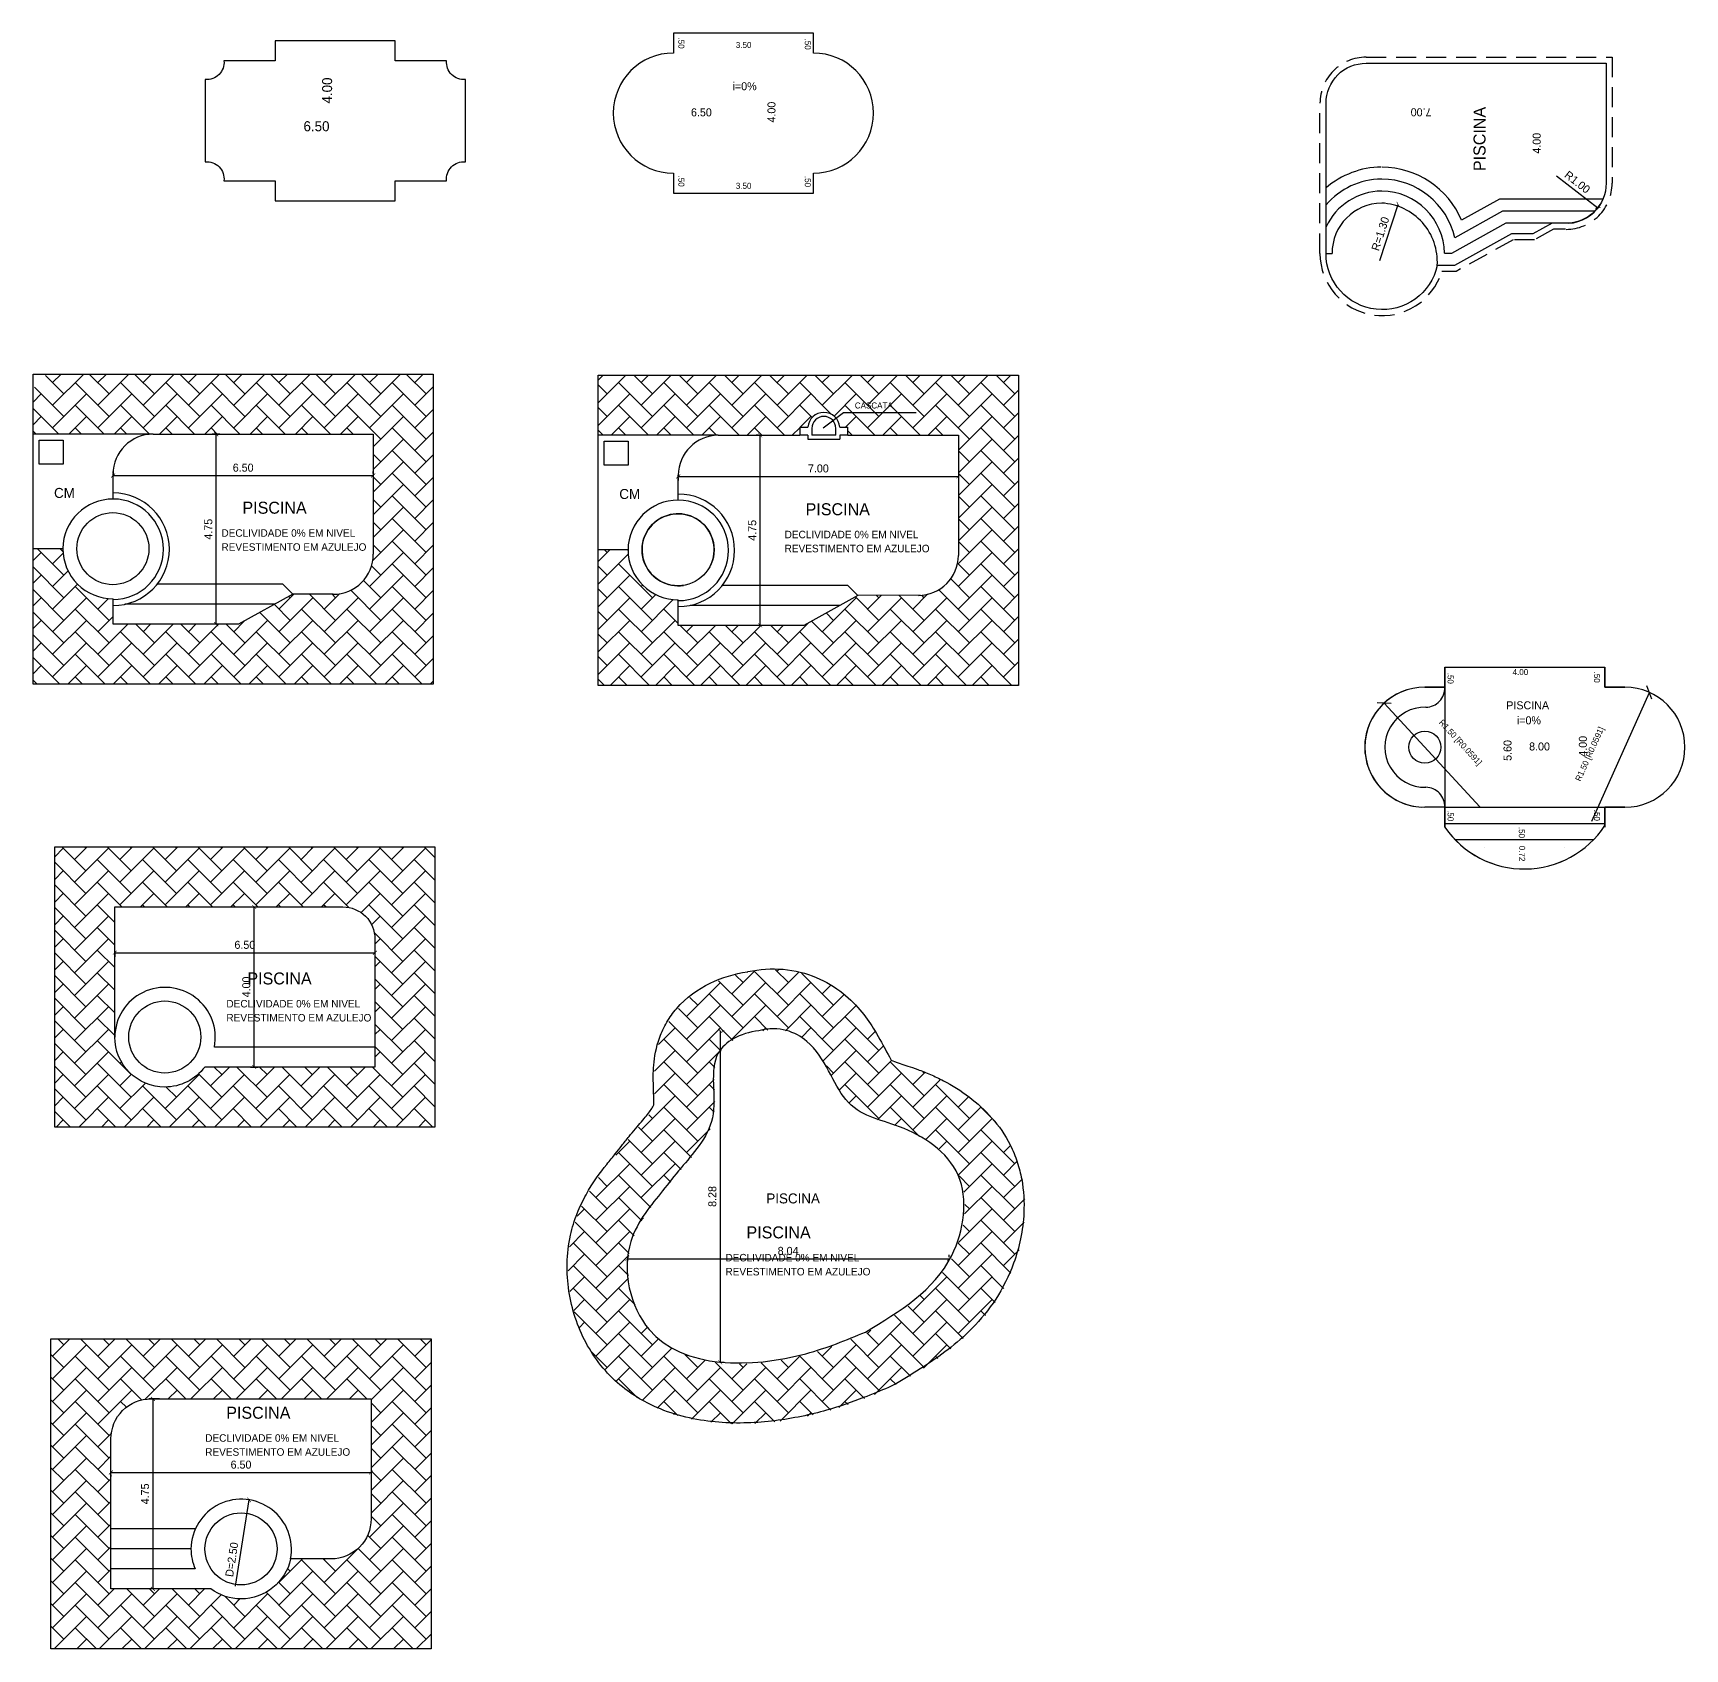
# Model space of a CAD drawing. Header units: millimetres. Extents: x 635.4 to 720.7, y 187 to 233.9.
# Drawn here: x 679.47 to 720.74, y 191.24 to 231.62 of the extents above; entities that cross this region are included whole.
import ezdxf

# ---------------------------------------------------------------- set-up
doc = ezdxf.new("R2010")
doc.units = ezdxf.units.MM
doc.header["$MEASUREMENT"] = 0
doc.header["$PDMODE"] = 2
doc.linetypes.add('DASHED2', pattern=[0.375, 0.25, -0.125])
for name, color, linetype in [('ACESSORIOS', 1, 'Continuous'), ('alvenaria', 5, 'Continuous'), ('alvenaria fina', 1, 'Continuous'), ('COTA', 1, 'Continuous'), ('cotas', 1, 'Continuous'), ('hachura', 2, 'Continuous'), ('PORTAS', 1, 'Continuous'), ('textos', 7, 'Continuous')]:
    doc.layers.add(name, color=color, linetype=linetype)
doc.styles.add('ROMANS', font='stylu.ttf')
doc.styles.get("Standard").update_dxf_attribs({"font": 'stylu.ttf'})
doc.dimstyles.new('Copy of STANDARD', dxfattribs={"dimtxt": 0.2, "dimasz": 0.1, "dimexe": 0.1, "dimexo": 0.0625, "dimgap": 0.09, "dimtad": 1, "dimzin": 0, "dimdsep": 46, "dimtxsty": 'ROMANS', "dimblk": 'ARCHTICK', "dimcen": 0.09, "dimclrd": 256, "dimclre": 256, "dimclrt": 256, "dimadec": 0, "dimazin": 0, "dimtfac": 1, "dimtmove": 0, "dimatfit": 3, "dimldrblk": 'ARCHTICK', "dimfxl": 1, "dimtolj": 2, "dimtzin": 0, "dimlwd": -1, "dimlwe": -1, "dimarcsym": 0})
doc.dimstyles.get("Standard").update_dxf_attribs({"dimscale": 0, "dimtxt": 0.15, "dimasz": 0.25, "dimexe": 1, "dimexo": 0.625, "dimtad": 1, "dimzin": 1, "dimdsep": 46, "dimtxsty": 'Standard', "dimblk1": 'ARCHTICK', "dimblk2": 'ARCHTICK', "dimsah": 1, "dimcen": 0, "dimclrt": 2, "dimadec": 0, "dimazin": 0, "dimtfac": 1, "dimtmove": 0, "dimatfit": 3, "dimldrblk": 'ARCHTICK', "dimfxl": 1, "dimtolj": 1, "dimtzin": 1, "dimarcsym": 0})

# ---------------------------------------------------------------- blocks, each defined once
blk = doc.blocks.new('_ARCHTICK')
at = {"color": 0, "linetype": 'ByBlock', "const_width": 0.15}
blk.add_lwpolyline([(-0.5, -0.5), (0.5, 0.5)], dxfattribs=at)
blk = doc.blocks.new('*D8')
at = {"layer": 'cotas'}
for p, q in [((681.467, 220.609), (681.467, 220.66)), ((681.467, 220.56), (687.967, 220.56)), ((687.967, 220.609), (687.967, 220.66))]:
    blk.add_line(p, q, dxfattribs=at)
at = {"layer": 'Defpoints', "color": 0}
for p in [(681.467, 220.546), (687.967, 220.56), (687.967, 220.546)]:
    blk.add_point(p, dxfattribs=at)
at = {"layer": 'cotas', "xscale": 0.1, "yscale": 0.1, "zscale": 0.1, "rotation": 180}
blk.add_blockref('_ARCHTICK', (681.467, 220.56), dxfattribs=at)
at = {"layer": 'cotas', "xscale": 0.1, "yscale": 0.1, "zscale": 0.1}
blk.add_blockref('_ARCHTICK', (687.967, 220.56), dxfattribs=at)
at = {"layer": 'cotas', "insert": (684.717, 220.755), "char_height": 0.2, "attachment_point": 5, "style": 'ROMANS'}
blk.add_mtext('\\A2;6.50', dxfattribs=at)
blk = doc.blocks.new('*D9')
at = {"layer": 'cotas'}
for p, q in [((681.509, 208.671), (681.509, 208.537)), ((681.509, 208.637), (688.009, 208.637)), ((688.009, 208.671), (688.009, 208.537))]:
    blk.add_line(p, q, dxfattribs=at)
at = {"layer": 'Defpoints', "color": 0}
for p in [(681.509, 208.733), (688.009, 208.733), (688.009, 208.637)]:
    blk.add_point(p, dxfattribs=at)
at = {"layer": 'cotas', "xscale": 0.1, "yscale": 0.1, "zscale": 0.1, "rotation": 180}
blk.add_blockref('_ARCHTICK', (681.509, 208.637), dxfattribs=at)
at = {"layer": 'cotas', "xscale": 0.1, "yscale": 0.1, "zscale": 0.1}
blk.add_blockref('_ARCHTICK', (688.009, 208.637), dxfattribs=at)
at = {"layer": 'cotas', "insert": (684.759, 208.832), "char_height": 0.2, "attachment_point": 5, "style": 'ROMANS'}
blk.add_mtext('\\A2;6.50', dxfattribs=at)
blk = doc.blocks.new('*D10')
at = {"layer": 'cotas'}
for p, q in [((681.413, 195.649), (687.913, 195.649)), ((681.413, 195.588), (681.413, 195.549)), ((687.913, 195.588), (687.913, 195.549))]:
    blk.add_line(p, q, dxfattribs=at)
at = {"layer": 'Defpoints', "color": 0}
for p in [(681.413, 195.65), (687.913, 195.65), (687.913, 195.649)]:
    blk.add_point(p, dxfattribs=at)
at = {"layer": 'cotas', "xscale": 0.1, "yscale": 0.1, "zscale": 0.1, "rotation": 180}
blk.add_blockref('_ARCHTICK', (681.413, 195.649), dxfattribs=at)
at = {"layer": 'cotas', "xscale": 0.1, "yscale": 0.1, "zscale": 0.1}
blk.add_blockref('_ARCHTICK', (687.913, 195.649), dxfattribs=at)
at = {"layer": 'cotas', "insert": (684.663, 195.844), "char_height": 0.2, "attachment_point": 5, "style": 'ROMANS'}
blk.add_mtext('\\A2;6.50', dxfattribs=at)
blk = doc.blocks.new('*D11')
at = {"layer": 'cotas'}
blk.add_line((684.526, 192.806), (684.863, 194.966), dxfattribs=at)
at = {"layer": 'Defpoints', "color": 0}
for p in [(684.863, 194.966), (684.669, 193.725)]:
    blk.add_point(p, dxfattribs=at)
at = {"layer": 'cotas', "xscale": 0.1, "yscale": 0.1, "zscale": 0.1, "rotation": 81.14105969726138}
blk.add_blockref('_ARCHTICK', (684.863, 194.966), dxfattribs=at)
at = {"layer": 'cotas', "insert": (684.433, 193.473), "char_height": 0.2, "attachment_point": 5, "rotation": 81.1411, "style": 'ROMANS'}
blk.add_mtext('\\A2;D=2.50', dxfattribs=at)
blk = doc.blocks.new('*D12')
at = {"layer": 'cotas'}
for p, q in [((702.354, 201.026), (702.354, 201.09)), ((694.312, 200.99), (702.354, 200.99)), ((694.312, 200.954), (694.312, 200.89))]:
    blk.add_line(p, q, dxfattribs=at)
at = {"layer": 'Defpoints', "color": 0}
for p in [(694.312, 201.016), (702.354, 200.99), (702.354, 200.964)]:
    blk.add_point(p, dxfattribs=at)
at = {"layer": 'cotas', "xscale": 0.1, "yscale": 0.1, "zscale": 0.1, "rotation": 180}
blk.add_blockref('_ARCHTICK', (694.312, 200.99), dxfattribs=at)
at = {"layer": 'cotas', "xscale": 0.1, "yscale": 0.1, "zscale": 0.1}
blk.add_blockref('_ARCHTICK', (702.354, 200.99), dxfattribs=at)
at = {"layer": 'cotas', "insert": (698.333, 201.185), "char_height": 0.2, "attachment_point": 5, "style": 'ROMANS'}
blk.add_mtext('\\A2;8.04', dxfattribs=at)
blk = doc.blocks.new('*D13')
at = {"layer": 'cotas'}
for p, q in [((696.634, 206.688), (696.634, 198.403)), ((696.686, 206.688), (696.734, 206.688)), ((696.637, 198.403), (696.734, 198.403))]:
    blk.add_line(p, q, dxfattribs=at)
at = {"layer": 'Defpoints', "color": 0}
for p in [(696.624, 206.688), (696.574, 198.403), (696.634, 198.403)]:
    blk.add_point(p, dxfattribs=at)
at = {"layer": 'cotas', "xscale": 0.1, "yscale": 0.1, "zscale": 0.1}
for p, rotation in [((696.634, 206.688), 90), ((696.634, 198.403), 270)]:
    blk.add_blockref('_ARCHTICK', p, dxfattribs=dict(at, rotation=rotation))
at = {"layer": 'cotas', "insert": (696.44, 202.546), "char_height": 0.2, "attachment_point": 5, "rotation": 90, "style": 'ROMANS'}
blk.add_mtext('\\A2;8.28', dxfattribs=at)
blk = doc.blocks.new('*D14')
at = {"layer": 'cotas'}
for p, q in [((695.589, 220.538), (702.589, 220.538)), ((695.589, 220.503), (695.589, 220.438)), ((702.589, 220.503), (702.589, 220.438))]:
    blk.add_line(p, q, dxfattribs=at)
at = {"layer": 'Defpoints', "color": 0}
for p in [(695.589, 220.565), (702.589, 220.565), (702.589, 220.538)]:
    blk.add_point(p, dxfattribs=at)
at = {"layer": 'cotas', "xscale": 0.1, "yscale": 0.1, "zscale": 0.1, "rotation": 180}
blk.add_blockref('_ARCHTICK', (695.589, 220.538), dxfattribs=at)
at = {"layer": 'cotas', "xscale": 0.1, "yscale": 0.1, "zscale": 0.1}
blk.add_blockref('_ARCHTICK', (702.589, 220.538), dxfattribs=at)
at = {"layer": 'cotas', "insert": (699.089, 220.736), "char_height": 0.2, "attachment_point": 5, "style": 'ROMANS'}
blk.add_mtext('\\A2;7.00', dxfattribs=at)
blk = doc.blocks.new('*D19')
at = {"layer": 'cotas'}
for p, q in [((684.133, 221.593), (683.944, 221.593)), ((684.044, 216.843), (684.044, 221.593)), ((684.133, 216.843), (683.944, 216.843))]:
    blk.add_line(p, q, dxfattribs=at)
at = {"layer": 'Defpoints', "color": 0}
for p in [(684.044, 221.593), (684.195, 221.593), (684.195, 216.843)]:
    blk.add_point(p, dxfattribs=at)
at = {"layer": 'cotas', "xscale": 0.1, "yscale": 0.1, "zscale": 0.1}
for p, rotation in [((684.044, 221.593), 90), ((684.044, 216.843), 270)]:
    blk.add_blockref('_ARCHTICK', p, dxfattribs=dict(at, rotation=rotation))
at = {"layer": 'cotas', "insert": (683.847, 219.218), "char_height": 0.2, "attachment_point": 5, "rotation": 90, "style": 'ROMANS'}
blk.add_mtext('\\A2;4.75', dxfattribs=at)
blk = doc.blocks.new('*D20')
at = {"layer": 'cotas'}
for p, q in [((697.585, 221.565), (697.535, 221.565)), ((697.635, 216.815), (697.635, 221.565)), ((697.585, 216.815), (697.535, 216.815))]:
    blk.add_line(p, q, dxfattribs=at)
at = {"layer": 'Defpoints', "color": 0}
for p in [(697.635, 221.565), (697.648, 221.565), (697.648, 216.815)]:
    blk.add_point(p, dxfattribs=at)
at = {"layer": 'cotas', "xscale": 0.1, "yscale": 0.1, "zscale": 0.1}
for p, rotation in [((697.635, 221.565), 90), ((697.635, 216.815), 270)]:
    blk.add_blockref('_ARCHTICK', p, dxfattribs=dict(at, rotation=rotation))
at = {"layer": 'cotas', "insert": (697.438, 219.19), "char_height": 0.2, "attachment_point": 5, "rotation": 90, "style": 'ROMANS'}
blk.add_mtext('\\A2;4.75', dxfattribs=at)
blk = doc.blocks.new('*D21')
at = {"layer": 'cotas'}
for p, q in [((684.899, 209.78), (685.091, 209.78)), ((684.991, 205.78), (684.991, 209.78)), ((684.899, 205.78), (685.091, 205.78))]:
    blk.add_line(p, q, dxfattribs=at)
at = {"layer": 'Defpoints', "color": 0}
for p in [(684.836, 209.78), (684.991, 209.78), (684.836, 205.78)]:
    blk.add_point(p, dxfattribs=at)
at = {"layer": 'cotas', "xscale": 0.1, "yscale": 0.1, "zscale": 0.1}
for p, rotation in [((684.991, 209.78), 90), ((684.991, 205.78), 270)]:
    blk.add_blockref('_ARCHTICK', p, dxfattribs=dict(at, rotation=rotation))
at = {"layer": 'cotas', "insert": (684.796, 207.78), "char_height": 0.2, "attachment_point": 5, "rotation": 90, "style": 'ROMANS'}
blk.add_mtext('\\A2;4.00', dxfattribs=at)
blk = doc.blocks.new('*D22')
at = {"layer": 'cotas'}
for p, q in [((682.624, 197.489), (682.362, 197.489)), ((682.462, 197.489), (682.462, 192.739)), ((682.601, 192.739), (682.362, 192.739))]:
    blk.add_line(p, q, dxfattribs=at)
at = {"layer": 'Defpoints', "color": 0}
for p in [(682.687, 197.489), (682.462, 192.739), (682.663, 192.739)]:
    blk.add_point(p, dxfattribs=at)
at = {"layer": 'cotas', "xscale": 0.1, "yscale": 0.1, "zscale": 0.1}
for p, rotation in [((682.462, 197.489), 90), ((682.462, 192.739), 270)]:
    blk.add_blockref('_ARCHTICK', p, dxfattribs=dict(at, rotation=rotation))
at = {"layer": 'cotas', "insert": (682.265, 195.114), "char_height": 0.2, "attachment_point": 5, "rotation": 90, "style": 'ROMANS'}
blk.add_mtext('\\A2;4.75', dxfattribs=at)
blk = doc.blocks.new('_OBLIQUE')
at = {"color": 0, "linetype": 'ByBlock'}
blk.add_line((-0.5, -0.5), (0.5, 0.5), dxfattribs=at)
blk = doc.blocks.new('*D75')
at = {"layer": 'COTA', "color": 0, "lineweight": -2}
blk.add_line((715.615, 212.28), (713.226, 214.874), dxfattribs=at)
at = {"layer": 'Defpoints', "color": 0}
for p in [(713.226, 214.874), (714.242, 213.771)]:
    blk.add_point(p, dxfattribs=at)
at = {"layer": 'COTA', "color": 0, "lineweight": -2, "xscale": 0.25, "yscale": 0.25, "zscale": 0.25, "rotation": 132.634779927549}
blk.add_blockref('_OBLIQUE', (713.226, 214.874), dxfattribs=at)
at = {"layer": 'COTA', "color": 2, "insert": (715.116, 213.877), "char_height": 0.15, "attachment_point": 5, "rotation": 312.6348}
blk.add_mtext('\\A1;R1.50 [R0.0591]', dxfattribs=at)
blk = doc.blocks.new('*D76')
at = {"layer": 'COTA', "color": 0, "lineweight": -2}
blk.add_line((718.415, 211.92), (719.854, 215.14), dxfattribs=at)
at = {"layer": 'Defpoints', "color": 0}
for p in [(719.854, 215.14), (719.242, 213.771)]:
    blk.add_point(p, dxfattribs=at)
at = {"layer": 'COTA', "color": 0, "lineweight": -2, "xscale": 0.25, "yscale": 0.25, "zscale": 0.25, "rotation": 65.90750594700667}
blk.add_blockref('_OBLIQUE', (719.854, 215.14), dxfattribs=at)
at = {"layer": 'COTA', "color": 2, "insert": (718.38, 213.594), "char_height": 0.15, "attachment_point": 5, "rotation": 65.9075}
blk.add_mtext('\\A1;R1.50 [R0.0591]', dxfattribs=at)
blk = doc.blocks.new('*D77')
blk.add_line((713.122, 225.935), (713.574, 227.335))
at = {"layer": 'Defpoints', "color": 0}
for p in [(713.574, 227.335), (713.179, 226.111)]:
    blk.add_point(p, dxfattribs=at)
at = {"xscale": 0.1, "yscale": 0.1, "zscale": 0.1, "rotation": 72.12105905401432}
blk.add_blockref('_ARCHTICK', (713.574, 227.335), dxfattribs=at)
at = {"insert": (713.131, 226.6), "char_height": 0.2, "attachment_point": 5, "rotation": 72.1211, "style": 'ROMANS'}
blk.add_mtext('\\A2;R=1.30', dxfattribs=at)
blk = doc.blocks.new('*D78')
blk.add_line((717.531, 228.05), (718.562, 227.247))
blk.add_arc((717.773, 227.861), 1, 273.581, 327.8084)
at = {"layer": 'Defpoints', "color": 0}
for p in [(717.773, 227.861), (718.562, 227.247)]:
    blk.add_point(p, dxfattribs=at)
at = {"xscale": 0.1, "yscale": 0.1, "zscale": 0.1, "rotation": 322.0787847540869}
blk.add_blockref('_ARCHTICK', (718.562, 227.247), dxfattribs=at)
at = {"insert": (718.053, 227.89), "char_height": 0.2, "attachment_point": 5, "rotation": 322.0788, "style": 'ROMANS'}
blk.add_mtext('\\A2;R1.00', dxfattribs=at)

msp = doc.modelspace()

# ---------------------------------------------------------------- hatches: boundary and pattern name
at = {"layer": 'ACESSORIOS'}
h = msp.add_hatch(dxfattribs=at)
h.set_pattern_fill('ANGLE', color=256, style=0)
h.set_pattern_definition([(0, (-97.514, -200.33), (0, 6.985), [5.08, -1.905]), (90, (-97.514, -200.33), (-6.985, 4e-16), [5.08, -1.905])])
h.paths.add_polyline_path([(714.742, 215.239, -0.397658), (714.269, 214.77, 1.027603), (714.269, 212.771, -0.40103), (714.742, 212.296)], flags=17)
h.paths.add_polyline_path([(714.642, 213.771, -1), (713.842, 213.771, -1)], flags=16)
h.paths.add_polyline_path([(714.269, 214.77, 0.397658), (714.742, 215.239), (714.742, 215.271), (714.242, 215.271, 1), (714.242, 212.271), (714.742, 212.271, 0.002907), (714.742, 212.276), (714.742, 212.296, 0.40103), (714.269, 212.771, -1.027603)])
h.paths.add_polyline_path([(713.754, 214.779), (714.328, 214.156), (714.123, 213.967), (713.549, 214.59)], flags=24)
at = {"layer": 'hachura'}
h = msp.add_hatch(dxfattribs=at)
h.set_pattern_fill('AR-HBONE', color=256, scale=0.1, style=0)
h.paths.add_polyline_path([(689.467, 223.093), (679.967, 223.093, 0.414214), (679.467, 222.593), (679.467, 221.593), (682.467, 221.593), (687.967, 221.593), (687.967, 218.593, -0.414214), (686.967, 217.593), (685.956, 217.593), (684.602, 216.843), (681.467, 216.843), (681.467, 217.482, -0.415622), (680.211, 218.732), (679.467, 218.732), (679.467, 215.343), (689.467, 215.343)])
h.paths.add_polyline_path([(688.711, 219.244), (688.711, 219.941), (688.99, 219.941), (688.99, 219.244)], flags=24)
h.paths.add_polyline_path([(684.218, 222.232), (684.218, 222.953), (684.495, 222.953), (684.495, 222.232)], flags=24)
h = msp.add_hatch(dxfattribs=at)
h.set_pattern_fill('AR-HBONE', color=256, scale=0.1, style=0)
h.paths.add_polyline_path([(704.089, 223.065), (693.589, 223.065), (693.589, 221.565), (696.589, 221.565), (698.626, 221.565), (698.626, 221.765), (698.827, 221.765, -0.931659), (699.625, 221.765), (699.826, 221.765), (699.826, 221.565), (702.589, 221.565), (702.589, 218.565, -0.401624), (701.632, 217.566), (700.079, 217.565), (698.725, 216.815), (695.589, 216.815), (695.589, 217.455, -0.415622), (694.333, 218.705), (693.589, 218.705), (693.589, 215.315), (704.089, 215.315)])
h.paths.add_polyline_path([(699.958, 222.425), (700.99, 222.425), (700.99, 222.194), (699.958, 222.194)], flags=24)
h = msp.add_hatch(dxfattribs=at)
h.set_pattern_fill('AR-HBONE', color=256, scale=0.1, style=0)
h.set_pattern_definition([(45, (622.8049, 197.95306), (4e-17, 0.5656854), [1.2, -0.4]), (135, (623.08775, 198.2359), (4e-17, 0.5656854), [1.2, -0.4])])
h.paths.add_polyline_path([(680.009, 211.28), (680.009, 204.28), (689.509, 204.28), (689.509, 211.28)])
h.paths.add_polyline_path([(687.209, 209.78, -0.414214), (688.009, 208.98), (688.009, 205.78), (683.759, 205.78, -0.236068), (682.759, 205.28, -0.414214), (681.509, 206.53), (681.509, 209.78)], flags=16)
h = msp.add_hatch(dxfattribs=at)
h.set_pattern_fill('AR-HBONE', color=256, scale=0.1, style=0)
edge = h.paths.add_edge_path()
edge.add_spline(control_points=[(700.936, 205.927), (700.911, 205.967), (700.869, 206.042), (700.742, 206.279), (700.648, 206.464), (700.431, 206.818), (700.328, 206.972), (700.069, 207.289), (699.911, 207.454), (699.53, 207.757), (699.308, 207.894), (698.805, 208.104), (698.526, 208.176), (697.945, 208.226), (697.646, 208.206), (697.353, 208.143)], knot_values=[15.32841, 15.32841, 15.32841, 15.32841, 15.671269, 15.671269, 16.14605, 16.14605, 16.46144, 16.46144, 16.776829, 16.776829, 17.092219, 17.092219, 17.407608, 17.407608, 17.722998, 17.722998, 17.722998, 17.722998], degree=3, periodic=0)
edge.add_spline(control_points=[(697.353, 208.143), (697.349, 208.142), (697.344, 208.141), (697.021, 208.09), (696.709, 208), (696.108, 207.707), (695.815, 207.503), (695.48, 207.113), (695.398, 207), (695.254, 206.754), (695.195, 206.627), (695.055, 206.245), (695.018, 206.009), (694.984, 205.609), (694.986, 205.443), (694.994, 205.165), (695, 205.053), (695.003, 204.886), (695.001, 204.832), (694.999, 204.813)], knot_values=[39.596851, 39.596851, 39.596851, 39.596851, 39.603482, 39.603482, 40.056873, 40.056873, 40.510264, 40.510264, 40.672105, 40.672105, 40.833946, 40.833946, 41.178883, 41.178883, 41.523821, 41.523821, 41.868758, 41.868758, 42.213695, 42.213695, 42.213695, 42.213695], degree=3, periodic=0)
edge.add_spline(control_points=[(694.999, 204.813), (694.995, 204.805), (694.987, 204.788), (694.945, 204.713), (694.891, 204.634), (694.741, 204.448), (694.648, 204.342), (694.484, 204.149), (694.432, 204.085), (694.316, 203.942), (694.257, 203.867), (694.145, 203.725), (694.094, 203.66), (693.979, 203.518), (693.906, 203.428), (693.668, 203.127), (693.482, 202.878), (693.229, 202.425), (693.153, 202.271), (693.018, 201.932), (692.959, 201.743), (692.815, 201.084), (692.811, 200.613), (692.949, 199.71), (693.09, 199.274), (693.413, 198.672), (693.535, 198.483), (693.822, 198.125), (693.984, 197.96), (694.469, 197.553), (694.815, 197.357), (695.65, 197.019), (696.142, 196.923), (697.103, 196.845), (697.573, 196.865), (698.478, 196.976), (698.915, 197.069), (699.652, 197.28), (699.957, 197.389), (700.461, 197.584), (700.669, 197.67), (700.866, 197.752)], knot_values=[26.998922, 26.998922, 26.998922, 26.998922, 27.247459, 27.247459, 27.771008, 27.771008, 28.294557, 28.294557, 28.573341, 28.573341, 28.954762, 28.954762, 29.336183, 29.336183, 29.724324, 29.724324, 30.46403, 30.46403, 30.797519, 30.797519, 31.131009, 31.131009, 31.992317, 31.992317, 32.853626, 32.853626, 33.266384, 33.266384, 33.679142, 33.679142, 34.43829, 34.43829, 35.493662, 35.493662, 36.549033, 36.549033, 37.604405, 37.604405, 38.474541, 38.474541, 39.164533, 39.164533, 39.164533, 39.164533], degree=3, periodic=0)
edge.add_spline(control_points=[(700.866, 197.752), (701.28, 197.982), (701.507, 198.119), (702.14, 198.531), (702.563, 198.834), (703.168, 199.45), (703.368, 199.69), (703.722, 200.232), (703.876, 200.538), (704.135, 201.253), (704.226, 201.675), (704.259, 202.39), (704.245, 202.669), (704.166, 203.097), (704.131, 203.241), (704.036, 203.529), (703.975, 203.676), (703.778, 204.067), (703.62, 204.29), (703.273, 204.687), (703.081, 204.859), (702.672, 205.169), (702.454, 205.303), (702.129, 205.473), (702.021, 205.524), (701.806, 205.618), (701.697, 205.661), (701.418, 205.763), (701.27, 205.809), (701.046, 205.882), (700.972, 205.911), (700.936, 205.927)], knot_values=[18.748333, 18.748333, 18.748333, 18.748333, 19.504695, 19.504695, 20.787272, 20.787272, 21.457321, 21.457321, 22.127371, 22.127371, 22.968451, 22.968451, 23.480696, 23.480696, 23.736818, 23.736818, 23.992941, 23.992941, 24.466464, 24.466464, 24.965171, 24.965171, 25.508007, 25.508007, 25.779425, 25.779425, 26.050843, 26.050843, 26.524883, 26.524883, 26.998922, 26.998922, 26.998922, 26.998922], degree=3, periodic=0)
edge = h.paths.add_edge_path(flags=16)
edge.add_spline(control_points=[(697.627, 206.667), (698.138, 206.79), (699.178, 206.417), (699.69, 204.588), (701.198, 204.385), (702.974, 203.24), (702.598, 200.531), (701.146, 199.654), (700.291, 199.138), (699.813, 198.94), (698.145, 198.248), (694.753, 198.18), (694.061, 201.303), (695.176, 202.593), (695.701, 203.295), (696.783, 204.444), (696.221, 206.089), (697.145, 206.602), (697.627, 206.667)], knot_values=[15.30078, 15.30078, 15.30078, 15.30078, 16.318071, 17.963383, 19.768231, 21.846025, 23.966203, 26.998922, 26.998922, 26.998922, 28.673532, 32.842275, 35.208577, 36.854656, 37.864465, 39.428163, 41.121672, 42.248498, 42.248498, 42.248498, 42.248498], degree=3, periodic=0)
h = msp.add_hatch(dxfattribs=at)
h.set_pattern_fill('AR-HBONE', color=256, scale=0.1, style=0)
h.paths.add_polyline_path([(679.913, 198.989), (679.913, 191.239), (689.413, 191.239), (689.413, 198.989)])
h.paths.add_polyline_path([(687.913, 197.489), (687.913, 194.489, -0.414214), (686.913, 193.489), (685.903, 193.489, -0.350454), (684.663, 192.489, -0.162278), (683.913, 192.739), (681.413, 192.739), (681.413, 196.489, -0.414214), (682.413, 197.489)], flags=16)

# ---------------------------------------------------------------- linework, layer by layer
at = {"extrusion": (0, 0, -1)}
msp.add_arc((-700.268, 199.159), 1.5, 238.8643, 247.4941, dxfattribs=at)
at = {"layer": 'ACESSORIOS'}
for points in [[(718.742, 215.766), (714.742, 215.766), (714.742, 215.271), (714.242, 215.271)], [(719.242, 215.271), (719.242, 215.271), (718.742, 215.271), (718.742, 215.766)]]:
    msp.add_lwpolyline(points, dxfattribs=at)
at = {"layer": 'alvenaria'}
for p, q in [((685.468, 230.922), (684.519, 230.922)), ((683.769, 230.172), (683.769, 228.672)), ((711.773, 226.111), (711.924, 226.109)), ((698.626, 221.765), (698.827, 221.765)), ((699.625, 221.765), (699.826, 221.765)), ((682.467, 221.593), (687.967, 221.593)), ((687.967, 221.593), (687.967, 218.593)), ((696.589, 221.565), (698.626, 221.565)), ((698.826, 221.565), (698.626, 221.565)), ((698.826, 221.565), (698.826, 221.465)), ((698.826, 221.465), (699.626, 221.465)), ((699.526, 221.565), (698.926, 221.565)), ((699.626, 221.565), (699.626, 221.465)), ((699.826, 221.565), (699.626, 221.565)), ((699.826, 221.565), (702.589, 221.565)), ((702.589, 221.565), (702.589, 218.565)), ((681.467, 219.974), (681.467, 220.593)), ((695.589, 219.946), (695.589, 220.565)), ((685.706, 217.843), (682.567, 217.843)), ((685.956, 217.593), (684.602, 216.843)), ((685.956, 217.593), (685.706, 217.843)), ((686.967, 217.593), (685.956, 217.593)), ((699.829, 217.815), (696.69, 217.815)), ((700.079, 217.565), (698.725, 216.815)), ((700.079, 217.565), (699.829, 217.815)), ((701.632, 217.566), (700.079, 217.565)), ((681.467, 216.843), (681.467, 217.482)), ((685.505, 217.343), (681.761, 217.343)), ((695.589, 216.815), (695.589, 217.455)), ((699.628, 217.315), (695.883, 217.315)), ((684.602, 216.843), (681.467, 216.843)), ((698.725, 216.815), (695.589, 216.815)), ((714.742, 215.271), (714.742, 215.771)), ((714.742, 215.771), (715.742, 215.771)), ((715.742, 215.771), (715.742, 215.771)), ((715.742, 215.771), (717.742, 215.771)), ((717.742, 215.771), (717.742, 215.771)), ((717.742, 215.771), (718.742, 215.771)), ((718.742, 215.771), (718.742, 215.271)), ((714.242, 215.271), (714.742, 215.271)), ((718.742, 215.271), (719.242, 215.271)), ((714.742, 212.271), (714.242, 212.271)), ((714.742, 211.771), (714.742, 212.271)), ((719.242, 212.271), (718.742, 212.271)), ((718.742, 212.271), (718.742, 211.771)), ((715.742, 211.271), (715.742, 211.271)), ((717.742, 211.271), (717.742, 211.271)), ((688.009, 206.28), (683.999, 206.28)), ((683.524, 194.239), (681.413, 194.239)), ((683.413, 193.739), (681.413, 193.739)), ((683.518, 193.239), (681.413, 193.239))]:
    msp.add_line(p, q, dxfattribs=at)
for points in [[(695.466, 227.616), (696.466, 227.616), (696.466, 227.616), (697.966, 227.616), (697.966, 227.616), (698.966, 227.616), (698.966, 228.116), (698.966, 228.116, 1), (698.966, 231.116), (698.966, 231.116), (698.966, 231.616), (697.966, 231.616), (697.966, 231.616), (696.466, 231.616), (696.466, 231.616), (695.466, 231.616), (695.466, 231.116), (695.466, 231.116, 1), (695.466, 228.116), (695.466, 228.116)], [(688.009, 205.78), (683.759, 205.78, -0.236068), (682.759, 205.28, -0.414214), (681.509, 206.53), (681.509, 209.78), (687.209, 209.78, -0.414214), (688.009, 208.98)], [(683.913, 192.739), (681.413, 192.739), (681.413, 196.489, -0.414214), (682.413, 197.489), (687.913, 197.489), (687.913, 194.489, -0.414214), (686.913, 193.489), (685.903, 193.489, -0.350454), (684.663, 192.489, -0.162278)]]:
    msp.add_lwpolyline(points, format="xyb", close=True, dxfattribs=at)
for points in [[(684.519, 227.922), (685.519, 227.922), (685.519, 227.422), (688.519, 227.422), (688.519, 227.922), (689.801, 227.922, -0.475756), (690.269, 228.398), (690.269, 230.453, -0.470503), (689.801, 230.922), (688.519, 230.922), (688.519, 231.422), (685.519, 231.422), (685.519, 230.922), (684.238, 230.922, -0.470503), (683.769, 230.453), (683.769, 228.398, -0.475756), (684.237, 227.922), (685.468, 227.922)], [(717.816, 226.862), (717.42, 226.862), (716.945, 226.599), (716.408, 226.599), (714.986, 225.811), (714.553, 225.811, -0.897886), (711.773, 226.111), (711.773, 229.861, -0.414214), (712.773, 230.861), (718.773, 230.861), (718.773, 227.861, -0.414214), (717.773, 226.861)], [(699.625, 221.765, 0.931659), (698.827, 221.765)], [(699.526, 221.565), (699.526, 221.737, 1), (698.926, 221.737), (698.926, 221.565)], [(714.742, 212.271, 0.000026), (714.742, 212.271), (714.742, 211.771, 0.532372), (718.742, 211.815), (718.742, 212.271), (719.242, 212.271), (719.242, 212.271)]]:
    msp.add_lwpolyline(points, format="xyb", dxfattribs=at)
for points in [[(698.626, 221.765), (698.626, 221.565)], [(699.826, 221.565), (699.826, 221.765)]]:
    msp.add_lwpolyline(points, dxfattribs=at)
for centre in [(682.759, 206.53), (684.663, 193.739)]:
    msp.add_circle(centre, 0.9, dxfattribs=at)
for centre, radius, start, end in [((713.178, 226.114), 1.253, 90.6046, 180.2596), ((713.086, 225.9), 1.469, 356.532, 86.9447), ((682.467, 220.593), 1, 90, 180), ((696.589, 220.565), 1, 90, 180), ((681.467, 218.718), 1.406, 270, 90), ((695.589, 218.69), 1.406, 270, 90), ((681.464, 218.719), 1.253, 89.7404, 179.3954), ((681.468, 218.717), 1.255, 269.9554, 89.9187), ((695.586, 218.691), 1.253, 89.7404, 179.3954), ((695.583, 218.705), 0.9, 334.3556, 278.7578), ((695.59, 218.689), 1.255, 269.9554, 89.9187), ((681.461, 218.732), 1.25, 180, 270.2754), ((686.967, 218.593), 1, 270, 0), ((695.583, 218.705), 1.25, 180, 270.2754), ((701.589, 218.565), 1, 270, 0), ((714.242, 213.771), 1.5, 90, 270), ((714.242, 213.771), 1.5, 90, 267.2676), ((719.242, 213.771), 1.5, 270, 90), ((719.242, 213.771), 1.5, 270, 90), ((716.729, 213.135), 2.407, 214.54, 326.7295), ((682.765, 206.515), 1.256, 349.1942, 179.3383), ((684.669, 193.725), 1.256, 349.1942, 179.3383), ((684.663, 193.739), 1.25, 180, 203.5782)]:
    msp.add_arc(centre, radius, start, end, dxfattribs=at)
msp.add_open_spline([(697.604, 206.688), (698.114, 206.811), (699.154, 206.438), (699.666, 204.609), (701.174, 204.406), (702.951, 203.261), (702.575, 200.552), (701.123, 199.675), (700.268, 199.159), (699.79, 198.96), (698.121, 198.269), (694.729, 198.2), (694.038, 201.324), (695.153, 202.614), (695.677, 203.316), (696.76, 204.464), (696.198, 206.11), (697.121, 206.623), (697.604, 206.688)], degree=3, knots=[15.30078, 15.30078, 15.30078, 15.30078, 16.318071, 17.963383, 19.768231, 21.846025, 23.966203, 26.998922, 26.998922, 26.998922, 28.673532, 32.842275, 35.208577, 36.854656, 37.864465, 39.428163, 41.121672, 42.248498, 42.248498, 42.248498, 42.248498], dxfattribs=at)
at = {"layer": 'alvenaria fina', "color": 6}
for p, q in [((716.107, 227.461), (715.161, 226.937)), ((718.69, 227.463), (716.107, 227.461)), ((716.185, 227.161), (714.989, 226.499)), ((718.488, 227.163), (716.185, 227.161)), ((716.263, 226.861), (714.909, 226.111)), ((717.42, 226.862), (716.263, 226.861)), ((714.909, 226.111), (714.735, 226.111)), ((714.742, 215.271), (714.742, 212.271)), ((714.742, 212.271), (718.742, 212.271)), ((718.742, 211.853), (714.742, 211.853)), ((718.451, 211.453), (715.004, 211.453))]:
    msp.add_line(p, q, dxfattribs=at)
at = {"layer": 'alvenaria fina'}
msp.add_circle((714.242, 213.771), 0.4, dxfattribs=at)
at = {"layer": 'alvenaria fina', "color": 6}
for centre, radius, start, end in [((713.178, 226.114), 2.153, 90.6046, 130.7259), ((713.15, 226.082), 2.186, 23.0371, 89.339), ((713.178, 226.114), 1.853, 90.6046, 139.2936), ((713.15, 226.082), 1.886, 12.7731, 89.339), ((713.178, 226.114), 1.553, 90.6046, 154.754), ((713.15, 226.082), 1.586, 1.0725, 89.339), ((714.258, 215.255), 0.485, 271.4027, 1.8548), ((714.242, 213.771), 1, 88.4358, 271.5556), ((714.257, 212.286), 0.485, 358.1452, 88.5973)]:
    msp.add_arc(centre, radius, start, end, dxfattribs=at)
at = {"layer": 'cotas'}
for p, q in [((699.205, 221.752), (699.72, 222.133)), ((699.72, 222.133), (701.534, 222.133))]:
    msp.add_line(p, q, dxfattribs=at)
at = {"layer": 'hachura'}
for p, q in [((679.467, 218.732), (679.467, 221.593)), ((682.467, 221.593), (679.467, 221.593)), ((693.589, 218.705), (693.589, 221.565)), ((696.589, 221.565), (693.589, 221.565)), ((680.211, 218.732), (679.467, 218.732)), ((694.333, 218.705), (693.589, 218.705))]:
    msp.add_line(p, q, dxfattribs=at)
for points in [[(679.467, 221.593), (679.467, 223.093), (689.467, 223.093), (689.467, 215.343), (679.467, 215.343)], [(693.589, 221.565), (693.589, 223.065), (704.089, 223.065), (704.089, 215.315), (693.589, 215.315)], [(679.467, 215.343), (679.467, 218.732)], [(693.589, 215.315), (693.589, 218.705)]]:
    msp.add_lwpolyline(points, dxfattribs=at)
for points in [[(679.617, 221.443), (680.217, 221.443), (680.217, 220.843), (679.617, 220.843)], [(693.739, 221.415), (694.339, 221.415), (694.339, 220.815), (693.739, 220.815)], [(680.009, 204.28), (680.009, 211.28), (689.509, 211.28), (689.509, 204.28)], [(689.413, 191.239), (679.913, 191.239), (679.913, 198.989), (689.413, 198.989)]]:
    msp.add_lwpolyline(points, close=True, dxfattribs=at)
for centre in [(681.461, 218.732), (695.583, 218.705)]:
    msp.add_circle(centre, 0.9, dxfattribs=at)
for points, knots in [([(694.975, 204.834), (694.977, 204.853), (694.98, 204.907), (694.977, 205.074), (694.971, 205.186), (694.963, 205.463), (694.96, 205.63), (694.994, 206.029), (695.031, 206.266), (695.171, 206.648), (695.23, 206.775), (695.374, 207.021), (695.456, 207.134), (695.792, 207.524), (696.084, 207.728), (696.685, 208.021), (696.997, 208.111), (697.321, 208.162), (697.325, 208.163), (697.33, 208.164)], [39.596851, 39.596851, 39.596851, 39.596851, 39.941788, 39.941788, 40.286725, 40.286725, 40.631663, 40.631663, 40.9766, 40.9766, 41.138441, 41.138441, 41.300282, 41.300282, 41.753673, 41.753673, 42.207064, 42.207064, 42.213695, 42.213695, 42.213695, 42.213695]), ([(697.33, 208.164), (697.622, 208.227), (697.921, 208.247), (698.502, 208.197), (698.782, 208.125), (699.284, 207.915), (699.507, 207.778), (699.888, 207.475), (700.046, 207.31), (700.305, 206.993), (700.408, 206.839), (700.625, 206.485), (700.719, 206.3), (700.845, 206.063), (700.887, 205.988), (700.912, 205.948)], [15.32841, 15.32841, 15.32841, 15.32841, 15.6438, 15.6438, 15.959189, 15.959189, 16.274579, 16.274579, 16.589968, 16.589968, 16.905358, 16.905358, 17.380139, 17.380139, 17.722998, 17.722998, 17.722998, 17.722998]), ([(700.912, 205.948), (700.948, 205.931), (701.023, 205.903), (701.246, 205.829), (701.395, 205.784), (701.673, 205.682), (701.783, 205.639), (701.997, 205.545), (702.106, 205.493), (702.431, 205.324), (702.649, 205.19), (703.057, 204.88), (703.249, 204.708), (703.597, 204.311), (703.754, 204.088), (703.952, 203.697), (704.012, 203.55), (704.107, 203.262), (704.143, 203.118), (704.221, 202.69), (704.236, 202.411), (704.203, 201.696), (704.112, 201.274), (703.853, 200.559), (703.699, 200.253), (703.344, 199.711), (703.145, 199.471), (702.54, 198.855), (702.117, 198.552), (701.484, 198.14), (701.257, 198.003), (701.044, 197.875)], [18.748333, 18.748333, 18.748333, 18.748333, 19.222372, 19.222372, 19.696412, 19.696412, 19.96783, 19.96783, 20.239248, 20.239248, 20.782084, 20.782084, 21.280791, 21.280791, 21.754315, 21.754315, 22.010437, 22.010437, 22.26656, 22.26656, 22.778805, 22.778805, 23.619885, 23.619885, 24.289934, 24.289934, 24.959983, 24.959983, 26.24256, 26.24256, 26.998922, 26.998922, 26.998922, 26.998922]), ([(700.842, 197.773), (700.645, 197.691), (700.437, 197.605), (699.933, 197.41), (699.628, 197.301), (698.891, 197.09), (698.454, 196.997), (697.55, 196.886), (697.079, 196.866), (696.119, 196.944), (695.626, 197.04), (694.792, 197.378), (694.446, 197.574), (693.961, 197.981), (693.799, 198.146), (693.512, 198.504), (693.389, 198.693), (693.067, 199.295), (692.925, 199.731), (692.788, 200.634), (692.791, 201.105), (692.936, 201.764), (692.994, 201.952), (693.129, 202.292), (693.205, 202.446), (693.458, 202.899), (693.645, 203.148), (693.882, 203.449), (693.956, 203.538), (694.071, 203.681), (694.121, 203.746), (694.233, 203.888), (694.293, 203.963), (694.408, 204.106), (694.461, 204.17), (694.625, 204.363), (694.718, 204.469), (694.867, 204.655), (694.922, 204.734), (694.964, 204.809), (694.972, 204.826), (694.975, 204.834)], [26.998922, 26.998922, 26.998922, 26.998922, 27.688914, 27.688914, 28.55905, 28.55905, 29.614422, 29.614422, 30.669793, 30.669793, 31.725165, 31.725165, 32.484313, 32.484313, 32.897071, 32.897071, 33.309829, 33.309829, 34.171138, 34.171138, 35.032446, 35.032446, 35.365936, 35.365936, 35.699426, 35.699426, 36.439131, 36.439131, 36.827272, 36.827272, 37.208693, 37.208693, 37.590114, 37.590114, 37.868898, 37.868898, 38.392447, 38.392447, 38.915996, 38.915996, 39.164533, 39.164533, 39.164533, 39.164533])]:
    msp.add_open_spline(points, degree=3, knots=knots, dxfattribs=at)
at = {"layer": 'PORTAS', "color": 2, "linetype": 'DASHED2', "ltscale": 2}
msp.add_lwpolyline([(717.756, 226.712), (717.459, 226.712), (716.983, 226.449), (716.447, 226.449), (715.025, 225.661), (714.668, 225.661, -0.863107), (711.623, 226.111), (711.623, 229.861, -0.414214), (712.773, 231.011), (718.923, 231.011), (718.923, 227.861, -0.414214), (717.773, 226.711, -0.414214)], format="xyb", dxfattribs=at)

# ---------------------------------------------------------------- texts
at = {"layer": 'COTA', "attachment_point": 5}
for s, insert, char_height, rotation in [('.50', (714.884, 215.493), 0.15, 270), ('.50', (718.542, 215.52), 0.15, 270), ('\\A1;5.60', (716.31, 213.69), 0.2, 90), ('\\A1;4.00', (718.192, 213.794), 0.2, 90), ('.50', (714.884, 212.06), 0.15, 270), ('.50', (718.542, 212.069), 0.15, 270), ('.50', (716.664, 211.64), 0.15, 270), ('0.72', (716.673, 211.114), 0.15, 270)]:
    msp.add_mtext(s, dxfattribs=dict(at, insert=insert, char_height=char_height, rotation=rotation))
for s, insert, char_height in [('4.00', (716.631, 215.648), 0.15), ('\\A1;8.00', (717.108, 213.788), 0.2)]:
    msp.add_mtext(s, dxfattribs=dict(at, insert=insert, char_height=char_height))
at = {"layer": 'cotas'}
msp.add_text('4.00', height=0.25, rotation=90, dxfattribs=at).set_placement((686.939, 229.854))
msp.add_text('6.50', height=0.25, dxfattribs=at).set_placement((686.224, 229.162))
at = {"layer": 'cotas', "attachment_point": 5}
for s, insert, char_height, rotation in [('.50', (695.665, 231.365), 0.15, 270), ('.50', (698.824, 231.338), 0.15, 270), ('\\A1;4.00', (697.918, 229.64), 0.2, 90), ('.50', (695.665, 227.914), 0.15, 270), ('.50', (698.824, 227.905), 0.15, 270)]:
    msp.add_mtext(s, dxfattribs=dict(at, insert=insert, char_height=char_height, rotation=rotation))
for s, insert, char_height in [('3.50', (697.222, 231.317), 0.15), ('\\A1;6.50', (696.166, 229.633), 0.2), ('3.50', (697.222, 227.797), 0.15), ('CASCATA', (700.474, 222.309), 0.15), ('CM', (680.252, 220.123), 0.25), ('CM', (694.375, 220.096), 0.25)]:
    msp.add_mtext(s, dxfattribs=dict(at, insert=insert, char_height=char_height))
at = {"layer": 'cotas', "char_height": 0.2, "attachment_point": 5, "style": 'ROMANS'}
for s, insert, rotation in [('\\A2;7.00', (714.149, 229.637), 180), ('\\A2;4.00', (717.039, 228.862), 90)]:
    msp.add_mtext(s, dxfattribs=dict(at, insert=insert, rotation=rotation))
at = {"layer": 'textos'}
for s, height, p in [('i=0%', 0.2, (696.945, 230.187)), ('PISCINA', 0.3, (684.699, 219.605)), ('PISCINA', 0.3, (698.771, 219.567)), ('DECLIVIDADE 0% EM NIVEL', 0.1875, (684.174, 219.03)), ('DECLIVIDADE 0% EM NIVEL', 0.1875, (698.246, 218.992)), ('REVESTIMENTO EM AZULEJO', 0.1875, (684.174, 218.679)), ('REVESTIMENTO EM AZULEJO', 0.1875, (698.246, 218.642)), ('PISCINA', 0.2, (716.277, 214.718)), ('i=0%', 0.2, (716.542, 214.342)), ('PISCINA', 0.3, (684.823, 207.843)), ('DECLIVIDADE 0% EM NIVEL', 0.1875, (684.298, 207.268)), ('REVESTIMENTO EM AZULEJO', 0.1875, (684.298, 206.918)), ('PISCINA', 0.25, (697.79, 202.372)), ('PISCINA', 0.3, (697.293, 201.498)), ('DECLIVIDADE 0% EM NIVEL', 0.1875, (696.768, 200.923)), ('REVESTIMENTO EM AZULEJO', 0.1875, (696.768, 200.573)), ('PISCINA', 0.3, (684.294, 196.992)), ('DECLIVIDADE 0% EM NIVEL', 0.1875, (683.769, 196.417)), ('REVESTIMENTO EM AZULEJO', 0.1875, (683.769, 196.067))]:
    msp.add_text(s, height=height, dxfattribs=at).set_placement(p)
msp.add_text('PISCINA', height=0.3, rotation=90, dxfattribs=at).set_placement((715.759, 228.166))

# ---------------------------------------------------------------- dimensions: what is measured, and where the dimension line sits
dim = msp.add_radius_dim(center=(717.773, 227.861), mpoint=(718.562, 227.247), dimstyle='Copy of STANDARD')
dim.commit()
dim.dimension.update_dxf_attribs({"geometry": '*D78', "text_midpoint": (717.933, 227.736), "dimtype": 164})
dim = msp.add_radius_dim(center=(713.179, 226.111), mpoint=(713.574, 227.335), text='R=1.30', dimstyle='Copy of STANDARD')
dim.commit()
dim.dimension.update_dxf_attribs({"geometry": '*D77', "text_midpoint": (713.317, 226.54), "dimtype": 164})
at = {"layer": 'COTA'}
for center, mpoint, picture, middle in [((719.242, 213.771), (719.854, 215.14), '*D76', (719.033, 213.302)), ((714.242, 213.771), (713.226, 214.874), '*D75', (714.59, 213.393))]:
    dim = msp.add_radius_dim(center=center, mpoint=mpoint, dimstyle='Standard', override={"dimscale": 1, "dimblk1": 'OBLIQUE', "dimblk2": 'OBLIQUE'}, dxfattribs=at)
    dim.commit()
    dim.dimension.update_dxf_attribs({"geometry": picture, "text_midpoint": middle, "dimtype": 164})
at = {"layer": 'cotas'}
for base, p1, p2, picture, middle in [((684.044, 221.593), (684.195, 216.843), (684.195, 221.593), '*D19', (683.847, 219.218)), ((697.635, 221.565), (697.648, 216.815), (697.648, 221.565), '*D20', (697.438, 219.19)), ((684.991, 209.78), (684.836, 205.78), (684.836, 209.78), '*D21', (684.796, 207.78)), ((696.6337, 198.4032), (696.6236, 206.6879), (696.5742, 198.4032), '*D13', (696.4403, 202.5455)), ((682.462, 192.739), (682.687, 197.489), (682.663, 192.739), '*D22', (682.265, 195.114))]:
    dim = msp.add_linear_dim(base=base, p1=p1, p2=p2, angle=90, dimstyle='Copy of STANDARD', dxfattribs=at)
    dim.commit()
    dim.dimension.update_dxf_attribs({"geometry": picture, "text_midpoint": middle})
for base, p1, p2, picture, middle in [((687.967, 220.56), (681.467, 220.546), (687.967, 220.546), '*D8', (684.717, 220.755)), ((702.589, 220.538), (695.589, 220.565), (702.589, 220.565), '*D14', (699.089, 220.736)), ((688.009, 208.637), (681.509, 208.733), (688.009, 208.733), '*D9', (684.759, 208.832)), ((702.354, 200.99), (694.312, 201.016), (702.354, 200.964), '*D12', (698.333, 201.185)), ((687.913, 195.649), (681.413, 195.65), (687.913, 195.65), '*D10', (684.663, 195.844))]:
    dim = msp.add_linear_dim(base=base, p1=p1, p2=p2, dimstyle='Copy of STANDARD', dxfattribs=at)
    dim.commit()
    dim.dimension.update_dxf_attribs({"geometry": picture, "text_midpoint": middle})
dim = msp.add_radius_dim(center=(684.669, 193.725), mpoint=(684.863, 194.966), text='D=2.50', dimstyle='Copy of STANDARD', dxfattribs=at)
dim.commit()
dim.dimension.update_dxf_attribs({"geometry": '*D11', "text_midpoint": (684.626, 193.443), "dimtype": 164})

doc.saveas('drawing.dxf')
